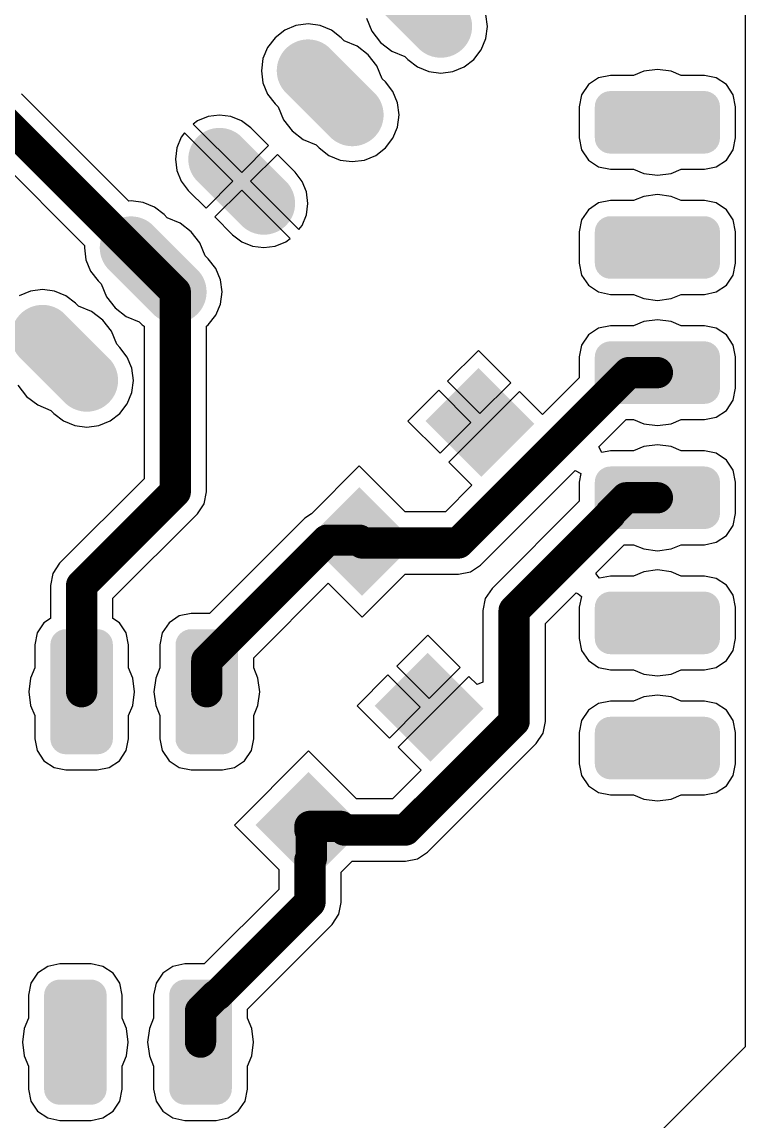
# Model space of a CAD drawing. Header units: millimetres. Extents: x 0 to 2.36, y 0 to 2.36.
# Drawn here: x 1.782 to 2.36, y 0.632 to 1.51 of the extents above; entities that cross this region are included whole.
import ezdxf

# ---------------------------------------------------------------- set-up
doc = ezdxf.new("R2010")
doc.units = ezdxf.units.MM
doc.header["$MEASUREMENT"] = 0
for name, color, linetype in [('PadHoleLayer', 156, 'Continuous'), ('TopLayer', 1, 'Continuous'), ('TopPaste', 8, 'Continuous')]:
    doc.layers.add(name, color=color, linetype=linetype)

# ---------------------------------------------------------------- blocks, each defined once
blk = doc.blocks.new('___6_______B_5')
at = {"layer": 'PadHoleLayer'}
h = blk.add_hatch(color=156, dxfattribs=at)
edge = h.paths.add_edge_path()
edge.add_arc((0, 0), 0.01693, 0, 360)
h = blk.add_hatch(color=156, dxfattribs=at)
edge = h.paths.add_edge_path()
edge.add_arc((0, -0.1), 0.01693, 0, 360)
h = blk.add_hatch(color=156, dxfattribs=at)
edge = h.paths.add_edge_path()
edge.add_arc((0, -0.2), 0.01693, 0, 360)
h = blk.add_hatch(color=156, dxfattribs=at)
edge = h.paths.add_edge_path()
edge.add_arc((0, -0.3), 0.01693, 0, 360)
h = blk.add_hatch(color=156, dxfattribs=at)
edge = h.paths.add_edge_path()
edge.add_arc((0, -0.4), 0.01693, 0, 360)
h = blk.add_hatch(color=156, dxfattribs=at)
edge = h.paths.add_edge_path()
edge.add_arc((0, -0.5), 0.01693, 0, 360)
at = {"layer": 'TopLayer'}
h = blk.add_hatch(color=1, dxfattribs=at)
edge = h.paths.add_edge_path()
edge.add_arc((0.0375, 0.0125), 0.0125, 0, 90)
edge.add_line((0.0375, 0.025), (-0.0375, 0.025))
edge.add_arc((-0.0375, 0.0125), 0.0125, 90, 180)
edge.add_line((-0.05, 0.0125), (-0.05, -0.0125))
edge.add_arc((-0.0375, -0.0125), 0.0125, 180, 270)
edge.add_line((-0.0375, -0.025), (0.0375, -0.025))
edge.add_arc((0.0375, -0.0125), 0.0125, 270, 360)
edge.add_line((0.05, -0.0125), (0.05, 0.0125))
h = blk.add_hatch(color=1, dxfattribs=at)
edge = h.paths.add_edge_path()
edge.add_arc((0.0375, -0.0875), 0.0125, 0, 90)
edge.add_line((0.0375, -0.075), (-0.0375, -0.075))
edge.add_arc((-0.0375, -0.0875), 0.0125, 90, 180)
edge.add_line((-0.05, -0.0875), (-0.05, -0.1125))
edge.add_arc((-0.0375, -0.1125), 0.0125, 180, 270)
edge.add_line((-0.0375, -0.125), (0.0375, -0.125))
edge.add_arc((0.0375, -0.1125), 0.0125, 270, 360)
edge.add_line((0.05, -0.1125), (0.05, -0.0875))
h = blk.add_hatch(color=1, dxfattribs=at)
edge = h.paths.add_edge_path()
edge.add_arc((0.0375, -0.1875), 0.0125, 0, 90)
edge.add_line((0.0375, -0.175), (-0.0375, -0.175))
edge.add_arc((-0.0375, -0.1875), 0.0125, 90, 180)
edge.add_line((-0.05, -0.1875), (-0.05, -0.2125))
edge.add_arc((-0.0375, -0.2125), 0.0125, 180, 270)
edge.add_line((-0.0375, -0.225), (0.0375, -0.225))
edge.add_arc((0.0375, -0.2125), 0.0125, 270, 360)
edge.add_line((0.05, -0.2125), (0.05, -0.1875))
h = blk.add_hatch(color=1, dxfattribs=at)
edge = h.paths.add_edge_path()
edge.add_arc((0.0375, -0.2875), 0.0125, 0, 90)
edge.add_line((0.0375, -0.275), (-0.0375, -0.275))
edge.add_arc((-0.0375, -0.2875), 0.0125, 90, 180)
edge.add_line((-0.05, -0.2875), (-0.05, -0.3125))
edge.add_arc((-0.0375, -0.3125), 0.0125, 180, 270)
edge.add_line((-0.0375, -0.325), (0.0375, -0.325))
edge.add_arc((0.0375, -0.3125), 0.0125, 270, 360)
edge.add_line((0.05, -0.3125), (0.05, -0.2875))
h = blk.add_hatch(color=1, dxfattribs=at)
edge = h.paths.add_edge_path()
edge.add_arc((0.0375, -0.3875), 0.0125, 0, 90)
edge.add_line((0.0375, -0.375), (-0.0375, -0.375))
edge.add_arc((-0.0375, -0.3875), 0.0125, 90, 180)
edge.add_line((-0.05, -0.3875), (-0.05, -0.4125))
edge.add_arc((-0.0375, -0.4125), 0.0125, 180, 270)
edge.add_line((-0.0375, -0.425), (0.0375, -0.425))
edge.add_arc((0.0375, -0.4125), 0.0125, 270, 360)
edge.add_line((0.05, -0.4125), (0.05, -0.3875))
h = blk.add_hatch(color=1, dxfattribs=at)
edge = h.paths.add_edge_path()
edge.add_arc((0.0375, -0.4875), 0.0125, 0, 90)
edge.add_line((0.0375, -0.475), (-0.0375, -0.475))
edge.add_arc((-0.0375, -0.4875), 0.0125, 90, 180)
edge.add_line((-0.05, -0.4875), (-0.05, -0.5125))
edge.add_arc((-0.0375, -0.5125), 0.0125, 180, 270)
edge.add_line((-0.0375, -0.525), (0.0375, -0.525))
edge.add_arc((0.0375, -0.5125), 0.0125, 270, 360)
edge.add_line((0.05, -0.5125), (0.05, -0.4875))
blk = doc.blocks.new('JST_B6B_10')
at = {"layer": 'PadHoleLayer'}
h = blk.add_hatch(color=156, dxfattribs=at)
edge = h.paths.add_edge_path()
edge.add_arc((0, 0.5), 0.01772, 0, 360)
h = blk.add_hatch(color=156, dxfattribs=at)
edge = h.paths.add_edge_path()
edge.add_arc((0, 0.4), 0.01772, 0, 360)
h = blk.add_hatch(color=156, dxfattribs=at)
edge = h.paths.add_edge_path()
edge.add_arc((0, 0.3), 0.01772, 0, 360)
h = blk.add_hatch(color=156, dxfattribs=at)
edge = h.paths.add_edge_path()
edge.add_arc((0, 0.2), 0.01772, 0, 360)
h = blk.add_hatch(color=156, dxfattribs=at)
edge = h.paths.add_edge_path()
edge.add_arc((0, 0.1), 0.01772, 0, 360)
h = blk.add_hatch(color=156, dxfattribs=at)
edge = h.paths.add_edge_path()
edge.add_arc((0, 0), 0.01772, 0, 360)
at = {"layer": 'TopLayer'}
blk.add_hatch(color=1, dxfattribs=at).paths.add_polyline_path([(0.05, 0.475), (-0.05, 0.475), (-0.05, 0.525), (0.05, 0.525)])
h = blk.add_hatch(color=1, dxfattribs=at)
edge = h.paths.add_edge_path()
edge.add_arc((0.025, 0.4), 0.025, 270, 450)
edge.add_line((0.025, 0.425), (-0.025, 0.425))
edge.add_arc((-0.025, 0.4), 0.025, 90, 270)
edge.add_line((-0.025, 0.375), (0.025, 0.375))
h = blk.add_hatch(color=1, dxfattribs=at)
edge = h.paths.add_edge_path()
edge.add_arc((0.025, 0.3), 0.025, 270, 450)
edge.add_line((0.025, 0.325), (-0.025, 0.325))
edge.add_arc((-0.025, 0.3), 0.025, 90, 270)
edge.add_line((-0.025, 0.275), (0.025, 0.275))
h = blk.add_hatch(color=1, dxfattribs=at)
edge = h.paths.add_edge_path()
edge.add_arc((0.025, 0.2), 0.025, 270, 450)
edge.add_line((0.025, 0.225), (-0.025, 0.225))
edge.add_arc((-0.025, 0.2), 0.025, 90, 270)
edge.add_line((-0.025, 0.175), (0.025, 0.175))
h = blk.add_hatch(color=1, dxfattribs=at)
edge = h.paths.add_edge_path()
edge.add_arc((0.025, 0.1), 0.025, 270, 450)
edge.add_line((0.025, 0.125), (-0.025, 0.125))
edge.add_arc((-0.025, 0.1), 0.025, 90, 270)
edge.add_line((-0.025, 0.075), (0.025, 0.075))
h = blk.add_hatch(color=1, dxfattribs=at)
edge = h.paths.add_edge_path()
edge.add_arc((0.025, 0), 0.025, 270, 450)
edge.add_line((0.025, 0.025), (-0.025, 0.025))
edge.add_arc((-0.025, 0), 0.025, 90, 270)
edge.add_line((-0.025, -0.025), (0.025, -0.025))
blk = doc.blocks.new('JUMPER2_16')
at = {"layer": 'PadHoleLayer'}
h = blk.add_hatch(color=156, dxfattribs=at)
edge = h.paths.add_edge_path()
edge.add_arc((0, 0), 0.01693, 0, 360)
h = blk.add_hatch(color=156, dxfattribs=at)
edge = h.paths.add_edge_path()
edge.add_arc((0.1, 0), 0.01693, 0, 360)
at = {"layer": 'TopLayer'}
h = blk.add_hatch(color=1, dxfattribs=at)
edge = h.paths.add_edge_path()
edge.add_arc((-0.0125, 0.0375), 0.0125, 90, 180)
edge.add_line((-0.025, 0.0375), (-0.025, -0.0375))
edge.add_arc((-0.0125, -0.0375), 0.0125, 180, 270)
edge.add_line((-0.0125, -0.05), (0.0125, -0.05))
edge.add_arc((0.0125, -0.0375), 0.0125, 270, 360)
edge.add_line((0.025, -0.0375), (0.025, 0.0375))
edge.add_arc((0.0125, 0.0375), 0.0125, 0, 90)
edge.add_line((0.0125, 0.05), (-0.0125, 0.05))
h = blk.add_hatch(color=1, dxfattribs=at)
edge = h.paths.add_edge_path()
edge.add_arc((0.0875, 0.0375), 0.0125, 90, 180)
edge.add_line((0.075, 0.0375), (0.075, -0.0375))
edge.add_arc((0.0875, -0.0375), 0.0125, 180, 270)
edge.add_line((0.0875, -0.05), (0.1125, -0.05))
edge.add_arc((0.1125, -0.0375), 0.0125, 270, 360)
edge.add_line((0.125, -0.0375), (0.125, 0.0375))
edge.add_arc((0.1125, 0.0375), 0.0125, 0, 90)
edge.add_line((0.1125, 0.05), (0.0875, 0.05))
blk = doc.blocks.new('JUMPER2_17')
at = {"layer": 'PadHoleLayer'}
h = blk.add_hatch(color=156, dxfattribs=at)
edge = h.paths.add_edge_path()
edge.add_arc((0, 0), 0.01693, 0, 360)
h = blk.add_hatch(color=156, dxfattribs=at)
edge = h.paths.add_edge_path()
edge.add_arc((0.1, 0), 0.01693, 0, 360)
at = {"layer": 'TopLayer'}
h = blk.add_hatch(color=1, dxfattribs=at)
edge = h.paths.add_edge_path()
edge.add_arc((-0.0125, 0.0375), 0.0125, 90, 180)
edge.add_line((-0.025, 0.0375), (-0.025, -0.0375))
edge.add_arc((-0.0125, -0.0375), 0.0125, 180, 270)
edge.add_line((-0.0125, -0.05), (0.0125, -0.05))
edge.add_arc((0.0125, -0.0375), 0.0125, 270, 360)
edge.add_line((0.025, -0.0375), (0.025, 0.0375))
edge.add_arc((0.0125, 0.0375), 0.0125, 0, 90)
edge.add_line((0.0125, 0.05), (-0.0125, 0.05))
h = blk.add_hatch(color=1, dxfattribs=at)
edge = h.paths.add_edge_path()
edge.add_arc((0.0875, 0.0375), 0.0125, 90, 180)
edge.add_line((0.075, 0.0375), (0.075, -0.0375))
edge.add_arc((0.0875, -0.0375), 0.0125, 180, 270)
edge.add_line((0.0875, -0.05), (0.1125, -0.05))
edge.add_arc((0.1125, -0.0375), 0.0125, 270, 360)
edge.add_line((0.125, -0.0375), (0.125, 0.0375))
edge.add_arc((0.1125, 0.0375), 0.0125, 0, 90)
edge.add_line((0.1125, 0.05), (0.0875, 0.05))
blk = doc.blocks.new('1206_39')
at = {"layer": 'TopLayer'}
for points in [[(-0.0374, -0.0315), (-0.09724, -0.0315), (-0.09724, 0.0315), (-0.0374, 0.0315)], [(0.09724, -0.0315), (0.0374, -0.0315), (0.0374, 0.0315), (0.09724, 0.0315)]]:
    blk.add_hatch(color=1, dxfattribs=at).paths.add_polyline_path(points)
at = {"layer": 'TopPaste'}
for points in [[(-0.0374, -0.0315), (-0.09724, -0.0315), (-0.09724, 0.0315), (-0.0374, 0.0315)], [(0.09724, -0.0315), (0.0374, -0.0315), (0.0374, 0.0315), (0.09724, 0.0315)]]:
    blk.add_hatch(color=8, dxfattribs=at).paths.add_polyline_path(points)
blk = doc.blocks.new('1206_40')
at = {"layer": 'TopLayer'}
for points in [[(-0.0374, -0.0315), (-0.09724, -0.0315), (-0.09724, 0.0315), (-0.0374, 0.0315)], [(0.09724, -0.0315), (0.0374, -0.0315), (0.0374, 0.0315), (0.09724, 0.0315)]]:
    blk.add_hatch(color=1, dxfattribs=at).paths.add_polyline_path(points)
at = {"layer": 'TopPaste'}
for points in [[(-0.0374, -0.0315), (-0.09724, -0.0315), (-0.09724, 0.0315), (-0.0374, 0.0315)], [(0.09724, -0.0315), (0.0374, -0.0315), (0.0374, 0.0315), (0.09724, 0.0315)]]:
    blk.add_hatch(color=8, dxfattribs=at).paths.add_polyline_path(points)

msp = doc.modelspace()

# ---------------------------------------------------------------- linework, layer by layer
at = {"layer": 'TopLayer'}
for p, q in [((2.36, 1.66877), (2.36, 0.69123)), ((2.05768, 1.51312), (2.06198, 1.50275)), ((2.15429, 1.50661), (2.15301, 1.51627)), ((1.99224, 1.50358), (1.98451, 1.49764)), ((2.00124, 1.5073), (1.99224, 1.50358)), ((2.0109, 1.50858), (2.00124, 1.5073)), ((2.02056, 1.5073), (2.0109, 1.50858)), ((2.02956, 1.50358), (2.02056, 1.5073)), ((2.03729, 1.49764), (2.02956, 1.50358)), ((2.06198, 1.50275), (2.06882, 1.49382)), ((2.15301, 1.49695), (2.15429, 1.50661)), ((1.98451, 1.49764), (1.97858, 1.48992)), ((2.03975, 1.49519), (2.03729, 1.49764)), ((2.05012, 1.49089), (2.03975, 1.49519)), ((2.06882, 1.49382), (2.07775, 1.48698)), ((2.14929, 1.48795), (2.15301, 1.49695)), ((1.97858, 1.48992), (1.97485, 1.48092)), ((2.05904, 1.48404), (2.05012, 1.49089)), ((2.07775, 1.48698), (2.08812, 1.48268)), ((2.14336, 1.48022), (2.14929, 1.48795)), ((1.97485, 1.48092), (1.97358, 1.47126)), ((2.06589, 1.47512), (2.05904, 1.48404)), ((2.08812, 1.48268), (2.09058, 1.48022)), ((2.09058, 1.48022), (2.09831, 1.47429)), ((2.13563, 1.47429), (2.14336, 1.48022)), ((1.97358, 1.47126), (1.97485, 1.4616)), ((2.07019, 1.46475), (2.06589, 1.47512)), ((2.09831, 1.47429), (2.10731, 1.47056)), ((2.10731, 1.47056), (2.11697, 1.46929)), ((2.11697, 1.46929), (2.12663, 1.47056)), ((2.12663, 1.47056), (2.13563, 1.47429)), ((2.2525, 1.46748), (2.24294, 1.46558)), ((2.27092, 1.46748), (2.2525, 1.46748)), ((2.27905, 1.47085), (2.27092, 1.46748)), ((2.29, 1.47229), (2.27905, 1.47085)), ((2.30095, 1.47085), (2.29, 1.47229)), ((2.30908, 1.46748), (2.30095, 1.47085)), ((2.3275, 1.46748), (2.30908, 1.46748)), ((2.33706, 1.46558), (2.3275, 1.46748)), ((1.97485, 1.4616), (1.97858, 1.4526)), ((2.07265, 1.46229), (2.07019, 1.46475)), ((2.07858, 1.45456), (2.07265, 1.46229)), ((2.23484, 1.46016), (2.22942, 1.45206)), ((2.24294, 1.46558), (2.23484, 1.46016)), ((2.34516, 1.46016), (2.33706, 1.46558)), ((2.35058, 1.45206), (2.34516, 1.46016)), ((1.86772, 1.36692), (1.78198, 1.45266)), ((1.97858, 1.4526), (1.98451, 1.44487)), ((2.0823, 1.44556), (2.07858, 1.45456)), ((2.22942, 1.45206), (2.22752, 1.4425)), ((2.35248, 1.4425), (2.35058, 1.45206)), ((1.98451, 1.44487), (1.98697, 1.44241)), ((1.98697, 1.44241), (1.99127, 1.43204)), ((2.08358, 1.4359), (2.0823, 1.44556)), ((2.22752, 1.4425), (2.22752, 1.4175)), ((2.35248, 1.4175), (2.35248, 1.4425)), ((1.93105, 1.43464), (1.92254, 1.43112)), ((1.94019, 1.43585), (1.93105, 1.43464)), ((1.94933, 1.43464), (1.94019, 1.43585)), ((1.95784, 1.43112), (1.94933, 1.43464)), ((1.99127, 1.43204), (1.99811, 1.42311)), ((2.0823, 1.42624), (2.08358, 1.4359)), ((1.92254, 1.43112), (1.91923, 1.42858)), ((1.91923, 1.42858), (1.95787, 1.38994)), ((1.96515, 1.42551), (1.95784, 1.43112)), ((1.97929, 1.41137), (1.96515, 1.42551)), ((1.99811, 1.42311), (2.00704, 1.41627)), ((2.07858, 1.41724), (2.0823, 1.42624)), ((1.90962, 1.4182), (1.90609, 1.40968)), ((1.91216, 1.42151), (1.90962, 1.4182)), ((1.9508, 1.38287), (1.91216, 1.42151)), ((2.00704, 1.41627), (2.01741, 1.41197)), ((2.07265, 1.40951), (2.07858, 1.41724)), ((2.22752, 1.4175), (2.22942, 1.40794)), ((2.35058, 1.40794), (2.35248, 1.4175)), ((1.75397, 1.41002), (1.83239, 1.3316)), ((1.90609, 1.40968), (1.90489, 1.40055)), ((1.95787, 1.38994), (1.97929, 1.41137)), ((2.01741, 1.41197), (2.01987, 1.40951)), ((2.01987, 1.40951), (2.0276, 1.40358)), ((2.06492, 1.40358), (2.07265, 1.40951)), ((2.22942, 1.40794), (2.23484, 1.39984)), ((2.34516, 1.39984), (2.35058, 1.40794)), ((1.90489, 1.40055), (1.90609, 1.39141)), ((1.98637, 1.40429), (1.96494, 1.38287)), ((2.00051, 1.39015), (1.98637, 1.40429)), ((2.0276, 1.40358), (2.0366, 1.39985)), ((2.0366, 1.39985), (2.04626, 1.39858)), ((2.04626, 1.39858), (2.05592, 1.39985)), ((2.05592, 1.39985), (2.06492, 1.40358)), ((2.23484, 1.39984), (2.24294, 1.39442)), ((2.33706, 1.39442), (2.34516, 1.39984)), ((1.90609, 1.39141), (1.90962, 1.38289)), ((2.00612, 1.38284), (2.00051, 1.39015)), ((2.24294, 1.39442), (2.2525, 1.39252)), ((2.2525, 1.39252), (2.27092, 1.39252)), ((2.27092, 1.39252), (2.27905, 1.38915)), ((2.27905, 1.38915), (2.29, 1.38771)), ((2.29, 1.38771), (2.30095, 1.38915)), ((2.30095, 1.38915), (2.30908, 1.39252)), ((2.30908, 1.39252), (2.3275, 1.39252)), ((2.3275, 1.39252), (2.33706, 1.39442)), ((1.90962, 1.38289), (1.91523, 1.37558)), ((1.92937, 1.36144), (1.9508, 1.38287)), ((1.96494, 1.38287), (2.00358, 1.34423)), ((2.00964, 1.37433), (2.00612, 1.38284)), ((1.91523, 1.37558), (1.92937, 1.36144)), ((1.95787, 1.3758), (1.93644, 1.35437)), ((1.99651, 1.33716), (1.95787, 1.3758)), ((2.01085, 1.36519), (2.00964, 1.37433)), ((2.27905, 1.37085), (2.27092, 1.36748)), ((2.29, 1.37229), (2.27905, 1.37085)), ((2.30095, 1.37085), (2.29, 1.37229)), ((2.30908, 1.36748), (2.30095, 1.37085)), ((1.86948, 1.36715), (1.86772, 1.36692)), ((1.87914, 1.36588), (1.86948, 1.36715)), ((1.88814, 1.36215), (1.87914, 1.36588)), ((1.89587, 1.35622), (1.88814, 1.36215)), ((2.00964, 1.35605), (2.01085, 1.36519)), ((2.24294, 1.36558), (2.23484, 1.36016)), ((2.2525, 1.36748), (2.24294, 1.36558)), ((2.27092, 1.36748), (2.2525, 1.36748)), ((2.3275, 1.36748), (2.30908, 1.36748)), ((2.33706, 1.36558), (2.3275, 1.36748)), ((2.34516, 1.36016), (2.33706, 1.36558)), ((1.89832, 1.35377), (1.89587, 1.35622)), ((1.9087, 1.34947), (1.89832, 1.35377)), ((1.93644, 1.35437), (1.95058, 1.34023)), ((2.00612, 1.34754), (2.00964, 1.35605)), ((2.23484, 1.36016), (2.22942, 1.35206)), ((2.35058, 1.35206), (2.34516, 1.36016)), ((1.91762, 1.34262), (1.9087, 1.34947)), ((2.00358, 1.34423), (2.00612, 1.34754)), ((2.22942, 1.35206), (2.22752, 1.3425)), ((2.35248, 1.3425), (2.35058, 1.35206)), ((1.92447, 1.3337), (1.91762, 1.34262)), ((1.95058, 1.34023), (1.95789, 1.33462)), ((1.9932, 1.33462), (1.99651, 1.33716)), ((2.22752, 1.3425), (2.22752, 1.3175)), ((2.35248, 1.3175), (2.35248, 1.3425)), ((1.83239, 1.3316), (1.83216, 1.32984)), ((1.83216, 1.32984), (1.83343, 1.32018)), ((1.92877, 1.32332), (1.92447, 1.3337)), ((1.95789, 1.33462), (1.96641, 1.33109)), ((1.96641, 1.33109), (1.97555, 1.32989)), ((1.97555, 1.32989), (1.98468, 1.33109)), ((1.98468, 1.33109), (1.9932, 1.33462)), ((1.83343, 1.32018), (1.83716, 1.31118)), ((1.93122, 1.32087), (1.92877, 1.32332)), ((1.93715, 1.31314), (1.93122, 1.32087)), ((2.22752, 1.3175), (2.22942, 1.30794)), ((2.35058, 1.30794), (2.35248, 1.3175)), ((1.83716, 1.31118), (1.84309, 1.30345)), ((1.94088, 1.30414), (1.93715, 1.31314)), ((1.84309, 1.30345), (1.84555, 1.30099)), ((1.84555, 1.30099), (1.84984, 1.29061)), ((1.94215, 1.29448), (1.94088, 1.30414)), ((2.22942, 1.30794), (2.23484, 1.29984)), ((2.23484, 1.29984), (2.24294, 1.29442)), ((2.33706, 1.29442), (2.34516, 1.29984)), ((2.34516, 1.29984), (2.35058, 1.30794)), ((1.78911, 1.29517), (1.78011, 1.29144)), ((1.79877, 1.29644), (1.78911, 1.29517)), ((1.80843, 1.29517), (1.79877, 1.29644)), ((1.81743, 1.29144), (1.80843, 1.29517)), ((1.82516, 1.28551), (1.81743, 1.29144)), ((1.94088, 1.28482), (1.94215, 1.29448)), ((2.24294, 1.29442), (2.2525, 1.29252)), ((2.2525, 1.29252), (2.27092, 1.29252)), ((2.27092, 1.29252), (2.27905, 1.28915)), ((2.30095, 1.28915), (2.30908, 1.29252)), ((2.30908, 1.29252), (2.3275, 1.29252)), ((2.3275, 1.29252), (2.33706, 1.29442)), ((1.82761, 1.28306), (1.82516, 1.28551)), ((1.83799, 1.27876), (1.82761, 1.28306)), ((1.84984, 1.29061), (1.85669, 1.28169)), ((1.93715, 1.27582), (1.94088, 1.28482)), ((2.27905, 1.28915), (2.29, 1.28771)), ((2.29, 1.28771), (2.30095, 1.28915)), ((1.84691, 1.27191), (1.83799, 1.27876)), ((1.85669, 1.28169), (1.86561, 1.27484)), ((1.86561, 1.27484), (1.87599, 1.27055)), ((1.93122, 1.26809), (1.93715, 1.27582)), ((1.85376, 1.26299), (1.84691, 1.27191)), ((1.87599, 1.27055), (1.87845, 1.26809)), ((1.87845, 1.26809), (1.87986, 1.26701)), ((1.87986, 1.26701), (1.87986, 1.14518)), ((1.92982, 1.26701), (1.93122, 1.26809)), ((1.92982, 1.13484), (1.92982, 1.26701)), ((2.24294, 1.26558), (2.23484, 1.26016)), ((2.2525, 1.26748), (2.24294, 1.26558)), ((2.27092, 1.26748), (2.2525, 1.26748)), ((2.27905, 1.27085), (2.27092, 1.26748)), ((2.29, 1.27229), (2.27905, 1.27085)), ((2.30095, 1.27085), (2.29, 1.27229)), ((2.30908, 1.26748), (2.30095, 1.27085)), ((2.3275, 1.26748), (2.30908, 1.26748)), ((2.33706, 1.26558), (2.3275, 1.26748)), ((2.34516, 1.26016), (2.33706, 1.26558)), ((1.85806, 1.25261), (1.85376, 1.26299)), ((2.23484, 1.26016), (2.22942, 1.25206)), ((2.35058, 1.25206), (2.34516, 1.26016)), ((1.86051, 1.25016), (1.85806, 1.25261)), ((1.86644, 1.24243), (1.86051, 1.25016)), ((2.14702, 1.24778), (2.12233, 1.22309)), ((2.17283, 1.22197), (2.14702, 1.24778)), ((2.22942, 1.25206), (2.22752, 1.2425)), ((2.35248, 1.2425), (2.35058, 1.25206)), ((1.87017, 1.23343), (1.86644, 1.24243)), ((2.22752, 1.2425), (2.22752, 1.22573)), ((2.35248, 1.2175), (2.35248, 1.2425)), ((1.87144, 1.22377), (1.87017, 1.23343)), ((1.87017, 1.21411), (1.87144, 1.22377)), ((2.12233, 1.22309), (2.14814, 1.19728)), ((2.14814, 1.19728), (2.17283, 1.22197)), ((2.22752, 1.22573), (2.1983, 1.19651)), ((1.77913, 1.2199), (1.78598, 1.21098)), ((1.86644, 1.20511), (1.87017, 1.21411)), ((2.11526, 1.21602), (2.09057, 1.19132)), ((2.14107, 1.19021), (2.11526, 1.21602)), ((2.1799, 1.2149), (2.15167, 1.18667)), ((2.1983, 1.19651), (2.1799, 1.2149)), ((2.35058, 1.20794), (2.35248, 1.2175)), ((1.78598, 1.21098), (1.7949, 1.20413)), ((1.7949, 1.20413), (1.80528, 1.19984)), ((1.86051, 1.19738), (1.86644, 1.20511)), ((2.34516, 1.19984), (2.35058, 1.20794)), ((1.80528, 1.19984), (1.80774, 1.19738)), ((1.80774, 1.19738), (1.81546, 1.19145)), ((1.85278, 1.19145), (1.86051, 1.19738)), ((2.3275, 1.19252), (2.33706, 1.19442)), ((2.33706, 1.19442), (2.34516, 1.19984)), ((1.81546, 1.19145), (1.82447, 1.18772)), ((1.82447, 1.18772), (1.83412, 1.18645)), ((1.83412, 1.18645), (1.84378, 1.18772)), ((1.84378, 1.18772), (1.85278, 1.19145)), ((2.09057, 1.19132), (2.11637, 1.16552)), ((2.11637, 1.16552), (2.14107, 1.19021)), ((2.15167, 1.18667), (2.12344, 1.15844)), ((2.24317, 1.17072), (2.26497, 1.19252)), ((2.26497, 1.19252), (2.27092, 1.19252)), ((2.27092, 1.19252), (2.27905, 1.18915)), ((2.27905, 1.18915), (2.29, 1.18771)), ((2.29, 1.18771), (2.30095, 1.18915)), ((2.30095, 1.18915), (2.30908, 1.19252)), ((2.30908, 1.19252), (2.3275, 1.19252)), ((2.24563, 1.16611), (2.24317, 1.17072)), ((2.27905, 1.17085), (2.27092, 1.16748)), ((2.29, 1.17229), (2.27905, 1.17085)), ((2.30095, 1.17085), (2.29, 1.17229)), ((2.30908, 1.16748), (2.30095, 1.17085)), ((2.2525, 1.16748), (2.24563, 1.16611)), ((2.27092, 1.16748), (2.2525, 1.16748)), ((2.3275, 1.16748), (2.30908, 1.16748)), ((2.33706, 1.16558), (2.3275, 1.16748)), ((2.34516, 1.16016), (2.33706, 1.16558)), ((2.35058, 1.15206), (2.34516, 1.16016)), ((2.05182, 1.1554), (2.0137, 1.11729)), ((2.08835, 1.11887), (2.05182, 1.1554)), ((2.12344, 1.15844), (2.14184, 1.14005)), ((2.14867, 1.07622), (2.22428, 1.15183)), ((2.22428, 1.15183), (2.22889, 1.14937)), ((2.35248, 1.1425), (2.35058, 1.15206)), ((1.87986, 1.14518), (1.81234, 1.07766)), ((2.22889, 1.14937), (2.22752, 1.1425)), ((2.22752, 1.1425), (2.22752, 1.12715)), ((2.35248, 1.1175), (2.35248, 1.1425)), ((1.92791, 1.12528), (1.92982, 1.13484)), ((2.14184, 1.14005), (2.12066, 1.11887)), ((1.9225, 1.11717), (1.92791, 1.12528)), ((2.22752, 1.12715), (2.15787, 1.0575)), ((1.85498, 1.04965), (1.9225, 1.11717)), ((2.0137, 1.11729), (2.00845, 1.11378)), ((2.12066, 1.11887), (2.08835, 1.11887)), ((2.35058, 1.10794), (2.35248, 1.1175)), ((2.00845, 1.11378), (1.93215, 1.03748)), ((2.34516, 1.09984), (2.35058, 1.10794)), ((2.33706, 1.09442), (2.34516, 1.09984)), ((2.2409, 1.06988), (2.26354, 1.09252)), ((2.26354, 1.09252), (2.27092, 1.09252)), ((2.27092, 1.09252), (2.27905, 1.08915)), ((2.27905, 1.08915), (2.29, 1.08771)), ((2.29, 1.08771), (2.30095, 1.08915)), ((2.30095, 1.08915), (2.30908, 1.09252)), ((2.30908, 1.09252), (2.3275, 1.09252)), ((2.3275, 1.09252), (2.33706, 1.09442)), ((1.81234, 1.07766), (1.80692, 1.06956)), ((2.14057, 1.07081), (2.14867, 1.07622)), ((2.29, 1.07229), (2.27905, 1.07085)), ((2.30095, 1.07085), (2.29, 1.07229)), ((1.80692, 1.06956), (1.80502, 1.06)), ((2.05404, 1.0346), (2.08835, 1.06891)), ((2.08835, 1.06891), (2.13101, 1.06891)), ((2.13101, 1.06891), (2.14057, 1.07081)), ((2.24165, 1.06831), (2.2409, 1.06988)), ((2.24385, 1.06576), (2.24165, 1.06831)), ((2.2525, 1.06748), (2.24385, 1.06576)), ((2.27092, 1.06748), (2.2525, 1.06748)), ((2.27905, 1.07085), (2.27092, 1.06748)), ((2.30908, 1.06748), (2.30095, 1.07085)), ((2.3275, 1.06748), (2.30908, 1.06748)), ((2.33706, 1.06558), (2.3275, 1.06748)), ((2.34516, 1.06016), (2.33706, 1.06558)), ((1.80502, 1.06), (1.80502, 1.03363)), ((1.96748, 1.00215), (2.02699, 1.06166)), ((2.02699, 1.06166), (2.05404, 1.0346)), ((2.15787, 1.0575), (2.15245, 1.0494)), ((2.20051, 1.02949), (2.22512, 1.0541)), ((2.22512, 1.0541), (2.22669, 1.05335)), ((2.35058, 1.05206), (2.34516, 1.06016)), ((1.85498, 1.03363), (1.85498, 1.04965)), ((2.15245, 1.0494), (2.15055, 1.03984)), ((2.22669, 1.05335), (2.22924, 1.05115)), ((2.22924, 1.05115), (2.22752, 1.0425)), ((2.35248, 1.0425), (2.35058, 1.05206)), ((1.9175, 1.03748), (1.90794, 1.03558)), ((1.93215, 1.03748), (1.9175, 1.03748)), ((2.15055, 1.03984), (2.15055, 0.98265)), ((2.22752, 1.0425), (2.22752, 1.0175)), ((2.35248, 1.0175), (2.35248, 1.0425)), ((1.79984, 1.03016), (1.79442, 1.02206)), ((1.80502, 1.03363), (1.79984, 1.03016)), ((1.86016, 1.03016), (1.85498, 1.03363)), ((1.86558, 1.02206), (1.86016, 1.03016)), ((1.89984, 1.03016), (1.89442, 1.02206)), ((1.90794, 1.03558), (1.89984, 1.03016)), ((2.20051, 0.95134), (2.20051, 1.02949)), ((1.79442, 1.02206), (1.79252, 1.0125)), ((1.86748, 1.0125), (1.86558, 1.02206)), ((1.89442, 1.02206), (1.89252, 1.0125)), ((2.10649, 1.02018), (2.0818, 0.99548)), ((2.1323, 0.99437), (2.10649, 1.02018)), ((1.79252, 1.0125), (1.79252, 0.99408)), ((1.86748, 0.99408), (1.86748, 1.0125)), ((1.89252, 1.0125), (1.89252, 0.99408)), ((2.22752, 1.0175), (2.22942, 1.00794)), ((2.35058, 1.00794), (2.35248, 1.0175)), ((1.96748, 0.99408), (1.96748, 1.00215)), ((2.22942, 1.00794), (2.23484, 0.99984)), ((2.34516, 0.99984), (2.35058, 1.00794)), ((1.79252, 0.99408), (1.78915, 0.98595)), ((1.87085, 0.98595), (1.86748, 0.99408)), ((1.89252, 0.99408), (1.88915, 0.98595)), ((1.97085, 0.98595), (1.96748, 0.99408)), ((2.0818, 0.99548), (2.1076, 0.96968)), ((2.1076, 0.96968), (2.1323, 0.99437)), ((2.23484, 0.99984), (2.24294, 0.99442)), ((2.24294, 0.99442), (2.2525, 0.99252)), ((2.2525, 0.99252), (2.27092, 0.99252)), ((2.27092, 0.99252), (2.27905, 0.98915)), ((2.30095, 0.98915), (2.30908, 0.99252)), ((2.30908, 0.99252), (2.3275, 0.99252)), ((2.3275, 0.99252), (2.33706, 0.99442)), ((2.33706, 0.99442), (2.34516, 0.99984)), ((1.78915, 0.98595), (1.78771, 0.975)), ((1.87229, 0.975), (1.87085, 0.98595)), ((1.88915, 0.98595), (1.88771, 0.975)), ((1.97229, 0.975), (1.97085, 0.98595)), ((2.07473, 0.98841), (2.05003, 0.96372)), ((2.10053, 0.9626), (2.07473, 0.98841)), ((2.13937, 0.9873), (2.11114, 0.95907)), ((2.14593, 0.98073), (2.13937, 0.9873)), ((2.27905, 0.98915), (2.29, 0.98771)), ((2.29, 0.98771), (2.30095, 0.98915)), ((1.78771, 0.975), (1.78915, 0.96405)), ((1.87085, 0.96405), (1.87229, 0.975)), ((1.88771, 0.975), (1.88915, 0.96405)), ((1.97085, 0.96405), (1.97229, 0.975)), ((2.15055, 0.98265), (2.14593, 0.98073)), ((2.2525, 0.96748), (2.24294, 0.96558)), ((2.27092, 0.96748), (2.2525, 0.96748)), ((2.27905, 0.97085), (2.27092, 0.96748)), ((2.29, 0.97229), (2.27905, 0.97085)), ((2.30095, 0.97085), (2.29, 0.97229)), ((2.30908, 0.96748), (2.30095, 0.97085)), ((2.3275, 0.96748), (2.30908, 0.96748)), ((2.33706, 0.96558), (2.3275, 0.96748)), ((1.78915, 0.96405), (1.79252, 0.95592)), ((1.86748, 0.95592), (1.87085, 0.96405)), ((1.88915, 0.96405), (1.89252, 0.95592)), ((1.96748, 0.95592), (1.97085, 0.96405)), ((2.05003, 0.96372), (2.07584, 0.93791)), ((2.07584, 0.93791), (2.10053, 0.9626)), ((2.11114, 0.95907), (2.08291, 0.93084)), ((2.23484, 0.96016), (2.22942, 0.95206)), ((2.24294, 0.96558), (2.23484, 0.96016)), ((2.34516, 0.96016), (2.33706, 0.96558)), ((2.35058, 0.95206), (2.34516, 0.96016)), ((1.79252, 0.95592), (1.79252, 0.9375)), ((1.86748, 0.9375), (1.86748, 0.95592)), ((1.89252, 0.95592), (1.89252, 0.9375)), ((1.96748, 0.9375), (1.96748, 0.95592)), ((2.19861, 0.94178), (2.20051, 0.95134)), ((2.22942, 0.95206), (2.22752, 0.9425)), ((2.35248, 0.9425), (2.35058, 0.95206)), ((2.1932, 0.93368), (2.19861, 0.94178)), ((2.22752, 0.9425), (2.22752, 0.9175)), ((2.35248, 0.9175), (2.35248, 0.9425)), ((1.79252, 0.9375), (1.79442, 0.92794)), ((1.86558, 0.92794), (1.86748, 0.9375)), ((1.89252, 0.9375), (1.89442, 0.92794)), ((1.96558, 0.92794), (1.96748, 0.9375)), ((2.10633, 0.84681), (2.1932, 0.93368)), ((1.79442, 0.92794), (1.79984, 0.91984)), ((1.86016, 0.91984), (1.86558, 0.92794)), ((1.89442, 0.92794), (1.89984, 0.91984)), ((2.01128, 0.92779), (1.952, 0.86851)), ((1.96016, 0.91984), (1.96558, 0.92794)), ((2.04962, 0.88945), (2.01128, 0.92779)), ((2.08291, 0.93084), (2.10131, 0.91244)), ((1.79984, 0.91984), (1.80794, 0.91442)), ((1.80794, 0.91442), (1.8175, 0.91252)), ((1.8425, 0.91252), (1.85206, 0.91442)), ((1.85206, 0.91442), (1.86016, 0.91984)), ((1.89984, 0.91984), (1.90794, 0.91442)), ((1.90794, 0.91442), (1.9175, 0.91252)), ((1.9425, 0.91252), (1.95206, 0.91442)), ((1.95206, 0.91442), (1.96016, 0.91984)), ((2.22752, 0.9175), (2.22942, 0.90794)), ((2.35058, 0.90794), (2.35248, 0.9175)), ((1.8175, 0.91252), (1.8425, 0.91252)), ((1.9175, 0.91252), (1.9425, 0.91252)), ((2.10131, 0.91244), (2.07832, 0.88945)), ((2.22942, 0.90794), (2.23484, 0.89984)), ((2.34516, 0.89984), (2.35058, 0.90794)), ((2.23484, 0.89984), (2.24294, 0.89442)), ((2.33706, 0.89442), (2.34516, 0.89984)), ((2.07832, 0.88945), (2.04962, 0.88945)), ((2.24294, 0.89442), (2.2525, 0.89252)), ((2.2525, 0.89252), (2.27092, 0.89252)), ((2.27092, 0.89252), (2.27905, 0.88915)), ((2.27905, 0.88915), (2.29, 0.88771)), ((2.29, 0.88771), (2.30095, 0.88915)), ((2.30095, 0.88915), (2.30908, 0.89252)), ((2.30908, 0.89252), (2.3275, 0.89252)), ((2.3275, 0.89252), (2.33706, 0.89442)), ((1.952, 0.86851), (1.98742, 0.83309)), ((2.09822, 0.8414), (2.10633, 0.84681)), ((2.03738, 0.83086), (2.04601, 0.83949)), ((2.04601, 0.83949), (2.08866, 0.83949)), ((2.08866, 0.83949), (2.09822, 0.8414)), ((1.98742, 0.83309), (1.98742, 0.81705)), ((2.03738, 0.8067), (2.03738, 0.83086)), ((1.98742, 0.81705), (1.92785, 0.75748)), ((2.03547, 0.79714), (2.03738, 0.8067)), ((2.03006, 0.78904), (2.03547, 0.79714)), ((1.96248, 0.72146), (2.03006, 0.78904)), ((1.80294, 0.75558), (1.79484, 0.75016)), ((1.8125, 0.75748), (1.80294, 0.75558)), ((1.8375, 0.75748), (1.8125, 0.75748)), ((1.84706, 0.75558), (1.8375, 0.75748)), ((1.85516, 0.75016), (1.84706, 0.75558)), ((1.90294, 0.75558), (1.89484, 0.75016)), ((1.9125, 0.75748), (1.90294, 0.75558)), ((1.92785, 0.75748), (1.9125, 0.75748)), ((1.79484, 0.75016), (1.78942, 0.74206)), ((1.86058, 0.74206), (1.85516, 0.75016)), ((1.89484, 0.75016), (1.88942, 0.74206)), ((1.78942, 0.74206), (1.78752, 0.7325)), ((1.86248, 0.7325), (1.86058, 0.74206)), ((1.88942, 0.74206), (1.88752, 0.7325)), ((1.78752, 0.7325), (1.78752, 0.71408)), ((1.86248, 0.71408), (1.86248, 0.7325)), ((1.88752, 0.7325), (1.88752, 0.71408)), ((1.96248, 0.71408), (1.96248, 0.72146)), ((1.78752, 0.71408), (1.78415, 0.70595)), ((1.86585, 0.70595), (1.86248, 0.71408)), ((1.88752, 0.71408), (1.88415, 0.70595)), ((1.96585, 0.70595), (1.96248, 0.71408)), ((1.78415, 0.70595), (1.78271, 0.695)), ((1.86729, 0.695), (1.86585, 0.70595)), ((1.88415, 0.70595), (1.88271, 0.695)), ((1.96729, 0.695), (1.96585, 0.70595)), ((1.78271, 0.695), (1.78415, 0.68405)), ((1.86585, 0.68405), (1.86729, 0.695)), ((1.88271, 0.695), (1.88415, 0.68405)), ((1.96585, 0.68405), (1.96729, 0.695)), ((2.36, 0.69123), (1.66877, 0)), ((1.78415, 0.68405), (1.78752, 0.67592)), ((1.86248, 0.67592), (1.86585, 0.68405)), ((1.88415, 0.68405), (1.88752, 0.67592)), ((1.96248, 0.67592), (1.96585, 0.68405)), ((1.78752, 0.67592), (1.78752, 0.6575)), ((1.86248, 0.6575), (1.86248, 0.67592)), ((1.88752, 0.67592), (1.88752, 0.6575)), ((1.96248, 0.6575), (1.96248, 0.67592)), ((1.78752, 0.6575), (1.78942, 0.64794)), ((1.86058, 0.64794), (1.86248, 0.6575)), ((1.88752, 0.6575), (1.88942, 0.64794)), ((1.96058, 0.64794), (1.96248, 0.6575)), ((1.78942, 0.64794), (1.79484, 0.63984)), ((1.85516, 0.63984), (1.86058, 0.64794)), ((1.88942, 0.64794), (1.89484, 0.63984)), ((1.95516, 0.63984), (1.96058, 0.64794)), ((1.79484, 0.63984), (1.80294, 0.63442)), ((1.80294, 0.63442), (1.8125, 0.63252)), ((1.8125, 0.63252), (1.8375, 0.63252)), ((1.8375, 0.63252), (1.84706, 0.63442)), ((1.84706, 0.63442), (1.85516, 0.63984)), ((1.89484, 0.63984), (1.90294, 0.63442)), ((1.90294, 0.63442), (1.9125, 0.63252)), ((1.9125, 0.63252), (1.9375, 0.63252)), ((1.9375, 0.63252), (1.94706, 0.63442)), ((1.94706, 0.63442), (1.95516, 0.63984))]:
    msp.add_line(p, q, dxfattribs=at)
at = {"layer": 'TopLayer', "const_width": 0.025}
for points in [[(1.76431, 1.435), (1.88716, 1.31216)], [(1.88716, 1.31216), (1.90484, 1.29448)], [(1.90484, 1.13484), (1.90484, 1.29448)], [(2.13101, 1.09389), (2.26712, 1.23)], [(2.26712, 1.23), (2.29, 1.23)], [(1.83, 1.06), (1.90484, 1.13484)], [(2.2525, 1.1175), (2.265, 1.13)], [(2.265, 1.13), (2.29, 1.13)], [(2.17553, 1.03984), (2.2525, 1.11681)], [(2.2525, 1.11681), (2.2525, 1.1175)], [(1.93, 1), (2.02611, 1.09611)], [(2.02611, 1.09611), (2.05182, 1.09611)], [(2.05182, 1.09611), (2.05293, 1.095)], [(2.05293, 1.095), (2.05404, 1.09389)], [(2.05404, 1.09389), (2.13101, 1.09389)], [(1.83, 0.975), (1.83, 1.06)], [(2.17553, 0.95134), (2.17553, 1.03984)], [(1.93, 0.975), (1.93, 1)], [(2.08866, 0.86447), (2.17553, 0.95134)], [(2.0124, 0.8674), (2.03703, 0.8674)], [(2.03703, 0.8674), (2.03995, 0.86447)], [(2.0124, 0.86447), (2.01351, 0.86336)], [(2.01351, 0.84164), (2.01351, 0.86336)], [(2.03995, 0.86447), (2.08866, 0.86447)], [(2.0124, 0.84053), (2.01351, 0.84164)], [(2.0124, 0.8067), (2.0124, 0.84053)], [(1.93819, 0.7325), (2.0124, 0.8067)], [(1.925, 0.72), (1.9375, 0.7325)], [(1.9375, 0.7325), (1.93819, 0.7325)], [(1.925, 0.695), (1.925, 0.72)]]:
    msp.add_lwpolyline(points, dxfattribs=at)
at = {"layer": 'TopLayer', "const_width": 0.0125}
for points in [[(1.88091, 1.31216, 1), (1.89341, 1.31216, 1)], [(1.88091, 1.31216, 1), (1.89341, 1.31216, 1)], [(1.89858, 1.29448, 1), (1.91108, 1.29448, 1)], [(1.89858, 1.29448, 1), (1.91108, 1.29448, 1)], [(2.26087, 1.23, 1), (2.27337, 1.23, 1)], [(2.26087, 1.23, 1), (2.27337, 1.23, 1)], [(2.28375, 1.23, 1), (2.29625, 1.23, 1)], [(1.89858, 1.13484, 1), (1.91108, 1.13484, 1)], [(1.89858, 1.13484, 1), (1.91108, 1.13484, 1)], [(2.25875, 1.13, 1), (2.27125, 1.13, 1)], [(2.25875, 1.13, 1), (2.27125, 1.13, 1)], [(2.28375, 1.13, 1), (2.29625, 1.13, 1)], [(2.24625, 1.1175, 1), (2.25875, 1.1175, 1)], [(2.24625, 1.1175, 1), (2.25875, 1.1175, 1)], [(2.24625, 1.11681, 1), (2.25875, 1.11681, 1)], [(2.24625, 1.11681, 1), (2.25875, 1.11681, 1)], [(2.01986, 1.09611, 1), (2.03236, 1.09611, 1)], [(2.01986, 1.09611, 1), (2.03236, 1.09611, 1)], [(2.04557, 1.09611, 1), (2.05807, 1.09611, 1)], [(2.04557, 1.09611, 1), (2.05807, 1.09611, 1)], [(2.04668, 1.095, 1), (2.05918, 1.095, 1)], [(2.04668, 1.095, 1), (2.05918, 1.095, 1)], [(2.04779, 1.09389, 1), (2.06029, 1.09389, 1)], [(2.04779, 1.09389, 1), (2.06029, 1.09389, 1)], [(2.12476, 1.09389, 1), (2.13726, 1.09389, 1)], [(2.12476, 1.09389, 1), (2.13726, 1.09389, 1)], [(1.82375, 1.06, 1), (1.83625, 1.06, 1)], [(1.82375, 1.06, 1), (1.83625, 1.06, 1)], [(2.16928, 1.03984, 1), (2.18178, 1.03984, 1)], [(2.16928, 1.03984, 1), (2.18178, 1.03984, 1)], [(1.92375, 1, 1), (1.93625, 1, 1)], [(1.92375, 1, 1), (1.93625, 1, 1)], [(1.82375, 0.975, 1), (1.83625, 0.975, 1)], [(1.92375, 0.975, 1), (1.93625, 0.975, 1)], [(2.16928, 0.95134, 1), (2.18178, 0.95134, 1)], [(2.16928, 0.95134, 1), (2.18178, 0.95134, 1)], [(2.00615, 0.8674, 1), (2.01865, 0.8674, 1)], [(2.03078, 0.8674, 1), (2.04328, 0.8674, 1)], [(2.03078, 0.8674, 1), (2.04328, 0.8674, 1)], [(2.00615, 0.86447, 1), (2.01865, 0.86447, 1)], [(2.00726, 0.86336, 1), (2.01976, 0.86336, 1)], [(2.00726, 0.86336, 1), (2.01976, 0.86336, 1)], [(2.0337, 0.86447, 1), (2.0462, 0.86447, 1)], [(2.0337, 0.86447, 1), (2.0462, 0.86447, 1)], [(2.08241, 0.86447, 1), (2.09491, 0.86447, 1)], [(2.08241, 0.86447, 1), (2.09491, 0.86447, 1)], [(2.00615, 0.84053, 1), (2.01865, 0.84053, 1)], [(2.00615, 0.84053, 1), (2.01865, 0.84053, 1)], [(2.00726, 0.84164, 1), (2.01976, 0.84164, 1)], [(2.00726, 0.84164, 1), (2.01976, 0.84164, 1)], [(2.00615, 0.8067, 1), (2.01865, 0.8067, 1)], [(2.00615, 0.8067, 1), (2.01865, 0.8067, 1)], [(1.93125, 0.7325, 1), (1.94375, 0.7325, 1)], [(1.93125, 0.7325, 1), (1.94375, 0.7325, 1)], [(1.93194, 0.7325, 1), (1.94444, 0.7325, 1)], [(1.93194, 0.7325, 1), (1.94444, 0.7325, 1)], [(1.91875, 0.72, 1), (1.93125, 0.72, 1)], [(1.91875, 0.72, 1), (1.93125, 0.72, 1)], [(1.91875, 0.695, 1), (1.93125, 0.695, 1)]]:
    msp.add_lwpolyline(points, format="xyb", close=True, dxfattribs=at)

# ---------------------------------------------------------------- block references
for name, p, rotation in [('JST_B6B_10', (1.81645, 1.24145), 315), ('___6_______B_5', (2.29, 0.93), 180), ('1206_39', (2.10053, 1.1426), 45), ('1206_40', (2.06, 0.915), 45)]:
    msp.add_blockref(name, p, dxfattribs=dict(rotation=rotation))
for name, p in [('JUMPER2_16', (1.83, 0.975)), ('JUMPER2_17', (1.825, 0.695))]:
    msp.add_blockref(name, p)

doc.saveas('drawing.dxf')
